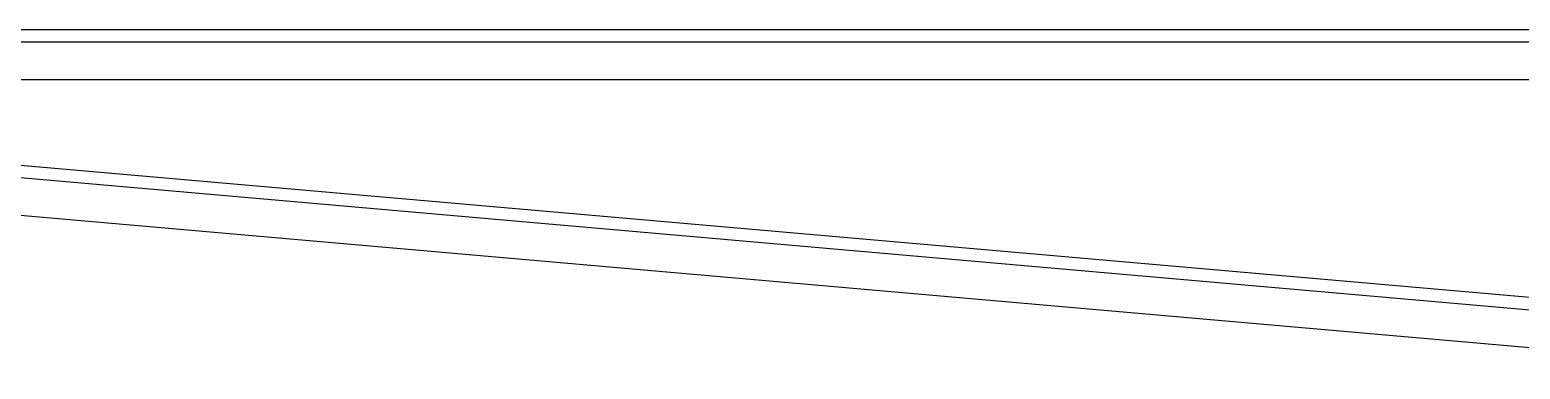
# Model space of a CAD drawing. Header units: inches. Extents: x 1743 to 1787.7, y 1504.4 to 1539.
# Drawn here: x 1758.99 to 1764.98, y 1532.51 to 1533.87 of the extents above; entities that cross this region are included whole.
import ezdxf

# ---------------------------------------------------------------- set-up
doc = ezdxf.new("R2010")
doc.units = ezdxf.units.IN
doc.header["$LTSCALE"] = 1.5
doc.header["$MEASUREMENT"] = 0
doc.layers.add('Enclosure', color=4, linetype='Continuous')

msp = doc.modelspace()

# ---------------------------------------------------------------- linework, layer by layer
at = {"layer": 'Enclosure'}
for p, q in [((1770.67356, 1533.86834), (1750.97414, 1533.86834)), ((1767.98499, 1533.81834), (1753.66271, 1533.81834)), ((1767.42518, 1533.66834), (1754.22252, 1533.66834)), ((1766.57971, 1532.65733), (1755.02385, 1533.66834)), ((1766.57535, 1532.60752), (1755.01949, 1533.61853)), ((1766.0046, 1532.50688), (1755.5641, 1533.42031))]:
    msp.add_line(p, q, dxfattribs=at)

doc.saveas('drawing.dxf')
